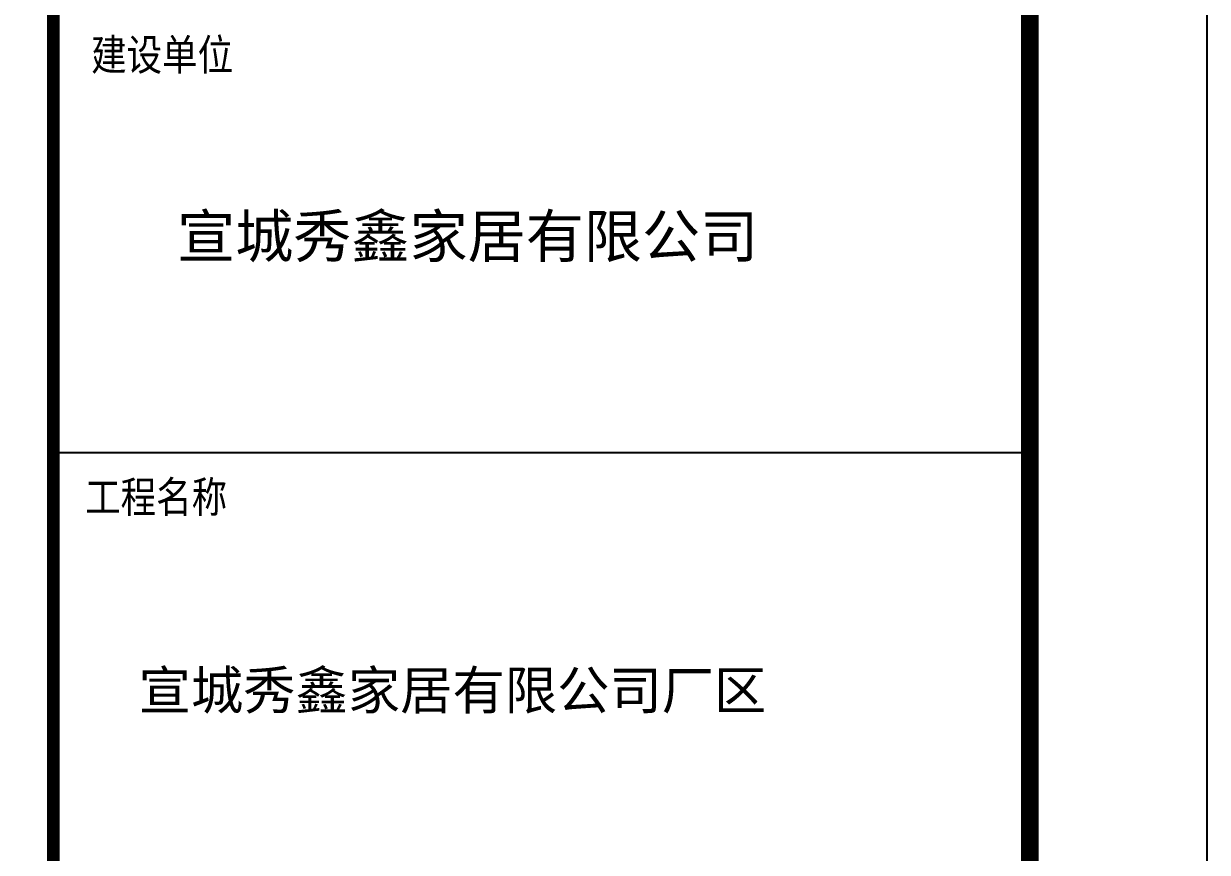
# Model space of a CAD drawing. Extents: x 1162612 to 1711260, y -157368 to 197905.
# Drawn here: x 1657276 to 1663943, y 121740 to 126408 of the extents above; entities that cross this region are included whole.
import ezdxf

# ---------------------------------------------------------------- set-up
doc = ezdxf.new("R2010")
doc.units = 0
doc.header["$LTSCALE"] = 1000
doc.header["$MEASUREMENT"] = 0
for name, color, linetype in [('1', 7, 'CONTINUOUS'), ('PP-PM-TK', 7, 'CONTINUOUS'), ('PUB_TEXT', 7, 'CONTINUOUS'), ('PUB_TITLE', 4, 'CONTINUOUS'), ('TEL_TITLE', 7, 'CONTINUOUS')]:
    doc.layers.add(name, color=color, linetype=linetype)
doc.styles.add('-黑体', font='simhei.ttf', dxfattribs={"width": 0.8})
doc.styles.add('TQ', font='txt.shx', dxfattribs={"width": 0.8, "bigfont": 'hztxt.shx'})

msp = doc.modelspace()

# ---------------------------------------------------------------- linework, layer by layer
at = {"layer": '1'}
msp.add_line((1657443.3, 123993), (1662943.3, 123993), dxfattribs=at)
at = {"layer": 'PP-PM-TK', "color": 4, "const_width": 70}
msp.add_lwpolyline([(1657443.3, 150229), (1657443.3, 110229)], dxfattribs=at)
at = {"layer": 'TEL_TITLE'}
msp.add_lwpolyline([(1604543.3, 109229), (1663943.3, 109229), (1663943.3, 151229), (1604543.3, 151229)], close=True, dxfattribs=at)
at = {"layer": 'TEL_TITLE', "const_width": 100}
msp.add_lwpolyline([(1607043.3, 110229), (1662943.3, 110229), (1662943.3, 150229), (1607043.3, 150229)], close=True, dxfattribs=at)

# ---------------------------------------------------------------- texts
at = {"layer": 'PUB_TEXT', "color": 2, "style": 'TQ'}
for s, p in [('建设单位', (1657656.1, 126125.7)), ('工程名称', (1657622.6, 123634.7))]:
    msp.add_text(s, height=200, dxfattribs=at).set_placement(p)
at = {"layer": 'PUB_TITLE', "color": 255, "style": '-黑体'}
for s, height, p in [('宣城秀鑫家居有限公司', 240, (1658140.3, 125091)), ('宣城秀鑫家居有限公司厂区', 216, (1657924, 122545.3))]:
    msp.add_text(s, height=height, dxfattribs=at).set_placement(p)

doc.saveas('drawing.dxf')
